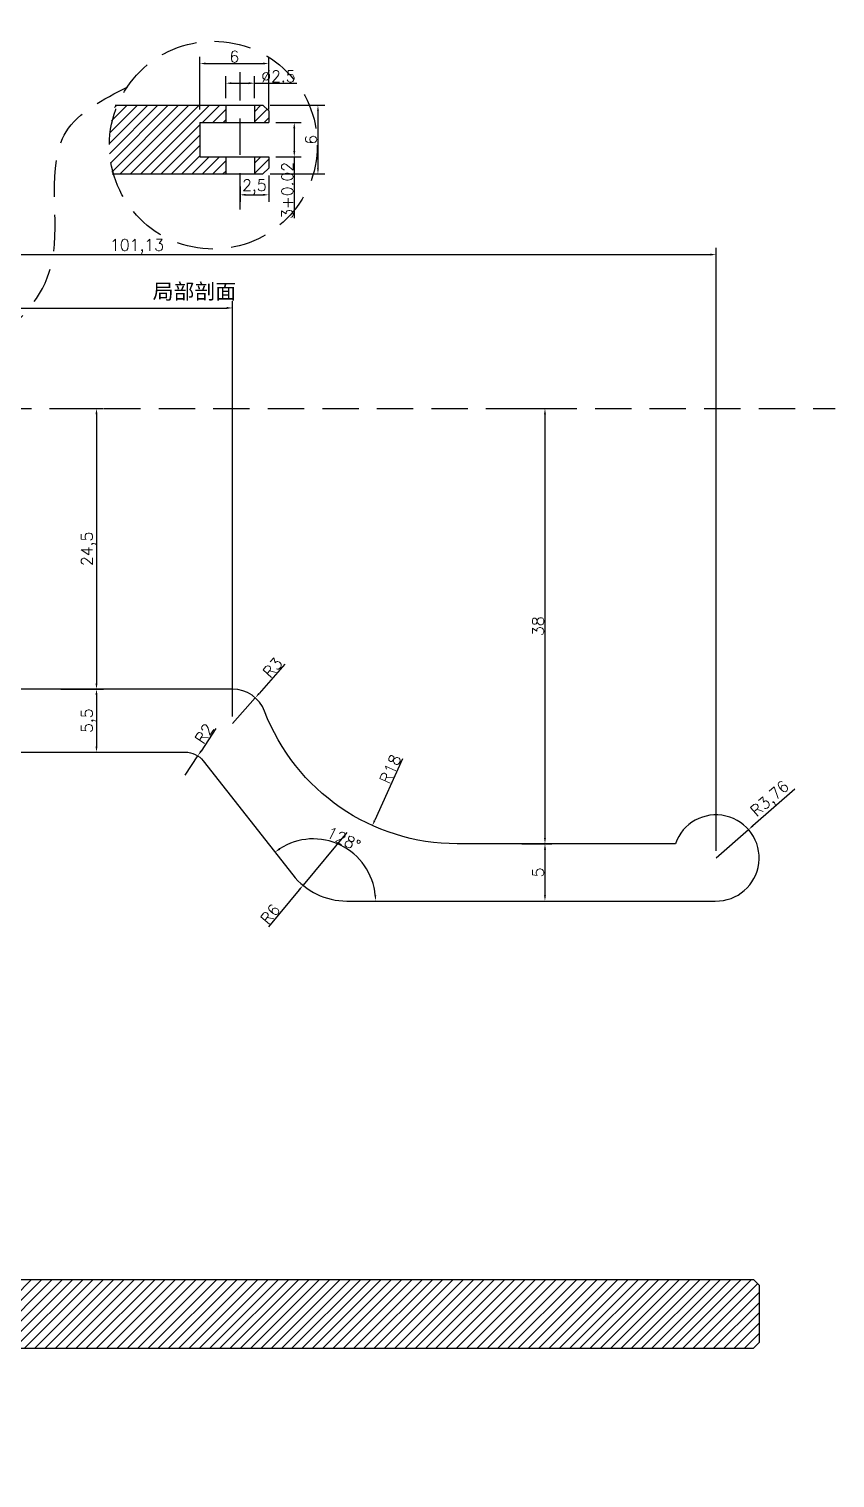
# Model space of a CAD drawing. Header units: millimetres. Extents: x 6817 to 10425, y -2870 to -164.
# Drawn here: x 10234.6 to 10305, y -542.9 to -416.3 of the extents above; entities that cross this region are included whole.
import ezdxf

# ---------------------------------------------------------------- set-up
doc = ezdxf.new("R2010")
doc.units = ezdxf.units.MM
doc.linetypes.add('HIDDEN', pattern=[9.525, 6.35, -3.175])
doc.layers.add('图层2', color=108, linetype='Continuous')
doc.styles.get("Standard").update_dxf_attribs({"font": 'txt', "bigfont": 'gbcbig.shx'})
doc.dimstyles.new('ISO-25', dxfattribs={"dimtxt": 1, "dimasz": 0.5, "dimexe": 0.6, "dimexo": 0.625, "dimgap": 0.1, "dimtad": 1, "dimtxsty": 'Standard', "dimcen": 2.5, "dimadec": 0, "dimazin": 0, "dimtfac": 1, "dimtmove": 0, "dimatfit": 3, "dimfxl": 1, "dimarcsym": 0})

# ---------------------------------------------------------------- blocks, each defined once
blk = doc.blocks.new('*D808')
at = {"layer": 'Defpoints', "color": 0, "linetype": 'ByBlock', "transparency": 16777216}
for p in [(10254.31, -421.07), (10251.81, -423), (10254.31, -423)]:
    blk.add_point(p, dxfattribs=at)
at = {"layer": '图层2', "color": 0, "linetype": 'ByBlock', "lineweight": -2, "transparency": 16777216}
for p, q in [((10251.81, -422.37), (10251.81, -420.47)), ((10252.31, -421.07), (10253.81, -421.07)), ((10254.31, -422.37), (10254.31, -420.47)), ((10254.31, -421.07), (10258.01, -421.07))]:
    blk.add_line(p, q, dxfattribs=at)
at = {"layer": '图层2', "color": 0, "linetype": 'ByBlock', "transparency": 16777216}
for points in [[(10252.31, -420.99), (10252.31, -421.16), (10251.81, -421.07)], [(10253.81, -420.99), (10253.81, -421.16), (10254.31, -421.07)]]:
    blk.add_solid(points, dxfattribs=at)
at = {"layer": '图层2', "color": 0, "linetype": 'ByBlock', "transparency": 16777216, "insert": (10256.41, -420.47), "char_height": 1, "attachment_point": 5}
blk.add_mtext('%%C2.5', dxfattribs=at)
blk = doc.blocks.new('*D809')
at = {"layer": 'Defpoints', "color": 0, "linetype": 'ByBlock', "transparency": 16777216}
for p in [(10255.06, -423), (10255.06, -429), (10259.86, -429)]:
    blk.add_point(p, dxfattribs=at)
at = {"layer": '图层2', "color": 0, "linetype": 'ByBlock', "lineweight": -2, "transparency": 16777216}
for p, q in [((10255.69, -423), (10260.46, -423)), ((10259.86, -423.5), (10259.86, -428.5)), ((10255.69, -429), (10260.46, -429))]:
    blk.add_line(p, q, dxfattribs=at)
at = {"layer": '图层2', "color": 0, "linetype": 'ByBlock', "transparency": 16777216}
for points in [[(10259.78, -423.5), (10259.94, -423.5), (10259.86, -423)], [(10259.78, -428.5), (10259.94, -428.5), (10259.86, -429)]]:
    blk.add_solid(points, dxfattribs=at)
at = {"layer": '图层2', "color": 0, "linetype": 'ByBlock', "transparency": 16777216, "insert": (10259.26, -426), "char_height": 1, "attachment_point": 5, "rotation": 90}
blk.add_mtext('6', dxfattribs=at)
blk = doc.blocks.new('*D810')
at = {"layer": 'Defpoints', "color": 0, "linetype": 'ByBlock', "transparency": 16777216}
for p in [(10255.56, -428.5), (10253.06, -429.47), (10255.56, -430.82)]:
    blk.add_point(p, dxfattribs=at)
at = {"layer": '图层2', "color": 0, "linetype": 'ByBlock', "lineweight": -2, "transparency": 16777216}
for p, q in [((10253.06, -430.1), (10253.06, -431.42)), ((10255.56, -429.12), (10255.56, -431.42)), ((10253.56, -430.82), (10255.06, -430.82))]:
    blk.add_line(p, q, dxfattribs=at)
at = {"layer": '图层2', "color": 0, "linetype": 'ByBlock', "transparency": 16777216}
for points in [[(10253.56, -430.73), (10253.56, -430.9), (10253.06, -430.82)], [(10255.06, -430.73), (10255.06, -430.9), (10255.56, -430.82)]]:
    blk.add_solid(points, dxfattribs=at)
at = {"layer": '图层2', "color": 0, "linetype": 'ByBlock', "transparency": 16777216, "insert": (10254.31, -430.13), "char_height": 1, "attachment_point": 5}
blk.add_mtext('2,5', dxfattribs=at)
blk = doc.blocks.new('*D548')
at = {"layer": 'Defpoints', "color": 0, "linetype": 'ByBlock', "transparency": 16777216}
for p in [(10255.56, -419.36), (10249.56, -424), (10255.56, -424)]:
    blk.add_point(p, dxfattribs=at)
at = {"layer": '图层2', "color": 0, "linetype": 'ByBlock', "lineweight": -2, "transparency": 16777216}
for p, q in [((10249.56, -423.37), (10249.56, -418.76)), ((10255.56, -423.37), (10255.56, -418.76)), ((10250.06, -419.36), (10255.06, -419.36))]:
    blk.add_line(p, q, dxfattribs=at)
at = {"layer": '图层2', "color": 0, "linetype": 'ByBlock', "transparency": 16777216}
for points in [[(10250.06, -419.27), (10250.06, -419.44), (10249.56, -419.36)], [(10255.06, -419.27), (10255.06, -419.44), (10255.56, -419.36)]]:
    blk.add_solid(points, dxfattribs=at)
at = {"layer": '图层2', "color": 0, "linetype": 'ByBlock', "transparency": 16777216, "insert": (10252.56, -418.76), "char_height": 1, "attachment_point": 5}
blk.add_mtext('6', dxfattribs=at)
blk = doc.blocks.new('*D994')
at = {"layer": 'Defpoints', "color": 0, "linetype": 'ByBlock', "transparency": 16777216}
for p in [(10252.4, -440.7), (10193.49, -449.48), (10252.4, -476.98)]:
    blk.add_point(p, dxfattribs=at)
at = {"layer": '图层2', "color": 0, "linetype": 'ByBlock', "lineweight": -2, "transparency": 16777216}
for p, q in [((10193.49, -448.86), (10193.49, -440.1)), ((10252.4, -476.36), (10252.4, -440.1)), ((10193.99, -440.7), (10251.9, -440.7))]:
    blk.add_line(p, q, dxfattribs=at)
at = {"layer": '图层2', "color": 0, "linetype": 'ByBlock', "transparency": 16777216}
for points in [[(10193.99, -440.61), (10193.99, -440.78), (10193.49, -440.7)], [(10251.9, -440.61), (10251.9, -440.78), (10252.4, -440.7)]]:
    blk.add_solid(points, dxfattribs=at)
at = {"layer": '图层2', "color": 0, "linetype": 'ByBlock', "transparency": 16777216, "insert": (10222.95, -440.01), "char_height": 1, "attachment_point": 5}
blk.add_mtext('58,91', dxfattribs=at)
blk = doc.blocks.new('*D995')
at = {"layer": 'Defpoints', "color": 0, "linetype": 'ByBlock', "transparency": 16777216}
for p in [(10294.62, -436.04), (10193.49, -449.48), (10294.62, -488.72)]:
    blk.add_point(p, dxfattribs=at)
at = {"layer": '图层2', "color": 0, "linetype": 'ByBlock', "lineweight": -2, "transparency": 16777216}
for p, q in [((10193.49, -448.86), (10193.49, -435.44)), ((10193.99, -436.04), (10294.12, -436.04)), ((10294.62, -488.09), (10294.62, -435.44))]:
    blk.add_line(p, q, dxfattribs=at)
at = {"layer": '图层2', "color": 0, "linetype": 'ByBlock', "transparency": 16777216}
for points in [[(10193.99, -435.95), (10193.99, -436.12), (10193.49, -436.04)], [(10294.12, -435.95), (10294.12, -436.12), (10294.62, -436.04)]]:
    blk.add_solid(points, dxfattribs=at)
at = {"layer": '图层2', "color": 0, "linetype": 'ByBlock', "transparency": 16777216, "insert": (10244.06, -435.35), "char_height": 1, "attachment_point": 5}
blk.add_mtext('101,13', dxfattribs=at)
blk = doc.blocks.new('*D998')
at = {"layer": 'Defpoints', "color": 0, "linetype": 'ByBlock', "transparency": 16777216}
for p in [(10236.78, -449.48), (10236.78, -473.98), (10240.52, -473.98)]:
    blk.add_point(p, dxfattribs=at)
at = {"layer": '图层2', "color": 0, "linetype": 'ByBlock', "lineweight": -2, "transparency": 16777216}
for p, q in [((10237.4, -449.48), (10241.12, -449.48)), ((10240.52, -449.98), (10240.52, -473.48)), ((10237.4, -473.98), (10241.12, -473.98))]:
    blk.add_line(p, q, dxfattribs=at)
at = {"layer": '图层2', "color": 0, "linetype": 'ByBlock', "transparency": 16777216}
for points in [[(10240.44, -449.98), (10240.61, -449.98), (10240.52, -449.48)], [(10240.44, -473.48), (10240.61, -473.48), (10240.52, -473.98)]]:
    blk.add_solid(points, dxfattribs=at)
at = {"layer": '图层2', "color": 0, "linetype": 'ByBlock', "transparency": 16777216, "insert": (10239.84, -461.73), "char_height": 1, "attachment_point": 5, "rotation": 90}
blk.add_mtext('24,5', dxfattribs=at)
blk = doc.blocks.new('*D999')
at = {"layer": 'Defpoints', "color": 0, "linetype": 'ByBlock', "transparency": 16777216}
for p in [(10236.78, -473.98), (10236.78, -479.48), (10240.52, -479.48)]:
    blk.add_point(p, dxfattribs=at)
at = {"layer": '图层2', "color": 0, "linetype": 'ByBlock', "lineweight": -2, "transparency": 16777216}
for p, q in [((10237.4, -473.98), (10241.12, -473.98)), ((10240.52, -474.48), (10240.52, -478.98)), ((10237.4, -479.48), (10241.12, -479.48))]:
    blk.add_line(p, q, dxfattribs=at)
at = {"layer": '图层2', "color": 0, "linetype": 'ByBlock', "transparency": 16777216}
for points in [[(10240.44, -474.48), (10240.61, -474.48), (10240.52, -473.98)], [(10240.44, -478.98), (10240.61, -478.98), (10240.52, -479.48)]]:
    blk.add_solid(points, dxfattribs=at)
at = {"layer": '图层2', "color": 0, "linetype": 'ByBlock', "transparency": 16777216, "insert": (10239.84, -476.73), "char_height": 1, "attachment_point": 5, "rotation": 90}
blk.add_mtext('5,5', dxfattribs=at)
blk = doc.blocks.new('*D1002')
at = {"layer": 'Defpoints', "color": 0, "linetype": 'ByBlock', "transparency": 16777216}
for p in [(10277.05, -487.48), (10277.05, -492.48), (10279.68, -492.48)]:
    blk.add_point(p, dxfattribs=at)
at = {"layer": '图层2', "color": 0, "linetype": 'ByBlock', "lineweight": -2, "transparency": 16777216}
for p, q in [((10277.67, -487.48), (10280.28, -487.48)), ((10279.68, -487.98), (10279.68, -491.98)), ((10277.67, -492.48), (10280.28, -492.48))]:
    blk.add_line(p, q, dxfattribs=at)
at = {"layer": '图层2', "color": 0, "linetype": 'ByBlock', "transparency": 16777216}
for points in [[(10279.6, -487.98), (10279.77, -487.98), (10279.68, -487.48)], [(10279.6, -491.98), (10279.77, -491.98), (10279.68, -492.48)]]:
    blk.add_solid(points, dxfattribs=at)
at = {"layer": '图层2', "color": 0, "linetype": 'ByBlock', "transparency": 16777216, "insert": (10279.08, -489.98), "char_height": 1, "attachment_point": 5, "rotation": 90}
blk.add_mtext('5', dxfattribs=at)
blk = doc.blocks.new('*D1003')
at = {"layer": 'Defpoints', "color": 0, "linetype": 'ByBlock', "transparency": 16777216}
for p in [(10274.91, -449.48), (10277.05, -487.48), (10279.68, -487.48)]:
    blk.add_point(p, dxfattribs=at)
at = {"layer": '图层2', "color": 0, "linetype": 'ByBlock', "lineweight": -2, "transparency": 16777216}
for p, q in [((10275.54, -449.48), (10280.28, -449.48)), ((10279.68, -449.98), (10279.68, -486.98)), ((10277.67, -487.48), (10280.28, -487.48))]:
    blk.add_line(p, q, dxfattribs=at)
at = {"layer": '图层2', "color": 0, "linetype": 'ByBlock', "transparency": 16777216}
for points in [[(10279.6, -449.98), (10279.77, -449.98), (10279.68, -449.48)], [(10279.6, -486.98), (10279.77, -486.98), (10279.68, -487.48)]]:
    blk.add_solid(points, dxfattribs=at)
at = {"layer": '图层2', "color": 0, "linetype": 'ByBlock', "transparency": 16777216, "insert": (10279.08, -468.48), "char_height": 1, "attachment_point": 5, "rotation": 90}
blk.add_mtext('38', dxfattribs=at)
blk = doc.blocks.new('*D1004')
at = {"layer": 'Defpoints', "color": 0, "linetype": 'ByBlock', "transparency": 16777216}
for p in [(10249.85, -480.24), (10263.45, -488.8), (10257.66, -490.19), (10262.38, -492.48), (10294.55, -492.48)]:
    blk.add_point(p, dxfattribs=at)
at = {"layer": '图层2', "color": 0, "linetype": 'ByBlock', "transparency": 16777216}
blk.add_arc((10259.46, -492.48), 5.43, 5.2798, 122.8772, dxfattribs=at)
for points in [[(10256.57, -487.99), (10256.47, -487.85), (10256.11, -488.21)], [(10264.95, -491.98), (10264.79, -491.98), (10264.89, -492.48)]]:
    blk.add_solid(points, dxfattribs=at)
at = {"layer": '图层2', "color": 0, "linetype": 'ByBlock', "transparency": 16777216, "insert": (10262.1, -487.06), "char_height": 1, "attachment_point": 5, "rotation": 334.0785}
blk.add_mtext('128°', dxfattribs=at)
blk = doc.blocks.new('*D1005')
at = {"layer": 'Defpoints', "color": 0, "linetype": 'ByBlock', "transparency": 16777216}
for p in [(10272.02, -469.48), (10264.61, -485.89)]:
    blk.add_point(p, dxfattribs=at)
at = {"layer": '图层2', "color": 0, "linetype": 'ByBlock', "lineweight": -2, "transparency": 16777216}
blk.add_line((10267.24, -480.06), (10264.82, -485.43), dxfattribs=at)
at = {"layer": '图层2', "color": 0, "linetype": 'ByBlock', "transparency": 16777216}
blk.add_solid([(10264.74, -485.4), (10264.89, -485.47), (10264.61, -485.89)], dxfattribs=at)
at = {"layer": '图层2', "color": 0, "linetype": 'ByBlock', "transparency": 16777216, "insert": (10266.18, -480.96), "char_height": 1, "attachment_point": 5, "rotation": 65.706}
blk.add_mtext('R18', dxfattribs=at)
blk = doc.blocks.new('*D1006')
at = {"layer": 'Defpoints', "color": 0, "linetype": 'ByBlock', "transparency": 16777216}
for p in [(10262.38, -486.48), (10258.56, -491.1)]:
    blk.add_point(p, dxfattribs=at)
at = {"layer": '图层2', "color": 0, "linetype": 'ByBlock', "lineweight": -2, "transparency": 16777216}
for p, q in [((10262.38, -486.48), (10258.56, -491.1)), ((10255.56, -494.72), (10258.24, -491.49))]:
    blk.add_line(p, q, dxfattribs=at)
at = {"layer": '图层2', "color": 0, "linetype": 'ByBlock', "transparency": 16777216}
blk.add_solid([(10258.17, -491.44), (10258.3, -491.54), (10258.56, -491.1)], dxfattribs=at)
at = {"layer": '图层2', "color": 0, "linetype": 'ByBlock', "transparency": 16777216, "insert": (10255.7, -493.62), "char_height": 1, "attachment_point": 5, "rotation": 50.4066}
blk.add_mtext('R6', dxfattribs=at)
blk = doc.blocks.new('*D1007')
at = {"layer": 'Defpoints', "color": 0, "linetype": 'ByBlock', "transparency": 16777216}
for p in [(10297.46, -486.24), (10294.62, -488.72)]:
    blk.add_point(p, dxfattribs=at)
at = {"layer": '图层2', "color": 0, "linetype": 'ByBlock', "lineweight": -2, "transparency": 16777216}
for p, q in [((10301.49, -482.71), (10297.83, -485.91)), ((10294.62, -488.72), (10297.46, -486.24))]:
    blk.add_line(p, q, dxfattribs=at)
at = {"layer": '图层2', "color": 0, "linetype": 'ByBlock', "transparency": 16777216}
blk.add_solid([(10297.78, -485.85), (10297.89, -485.97), (10297.46, -486.24)], dxfattribs=at)
at = {"layer": '图层2', "color": 0, "linetype": 'ByBlock', "transparency": 16777216, "insert": (10299.4, -483.63), "char_height": 1, "attachment_point": 5, "rotation": 41.181}
blk.add_mtext('R3,76', dxfattribs=at)
blk = doc.blocks.new('*D1008')
at = {"layer": 'Defpoints', "color": 0, "linetype": 'ByBlock', "transparency": 16777216}
for p in [(10254.39, -474.73), (10252.4, -476.98)]:
    blk.add_point(p, dxfattribs=at)
at = {"layer": '图层2', "color": 0, "linetype": 'ByBlock', "lineweight": -2, "transparency": 16777216}
for p, q in [((10256.98, -471.8), (10254.72, -474.36)), ((10252.4, -476.98), (10254.39, -474.73))]:
    blk.add_line(p, q, dxfattribs=at)
at = {"layer": '图层2', "color": 0, "linetype": 'ByBlock', "transparency": 16777216}
blk.add_solid([(10254.66, -474.3), (10254.78, -474.41), (10254.39, -474.73)], dxfattribs=at)
at = {"layer": '图层2', "color": 0, "linetype": 'ByBlock', "transparency": 16777216, "insert": (10255.91, -472.1), "char_height": 1, "attachment_point": 5, "rotation": 48.563}
blk.add_mtext('R3', dxfattribs=at)
blk = doc.blocks.new('*D1009')
at = {"layer": 'Defpoints', "color": 0, "linetype": 'ByBlock', "transparency": 16777216}
for p in [(10249.37, -479.81), (10248.28, -481.48)]:
    blk.add_point(p, dxfattribs=at)
at = {"layer": '图层2', "color": 0, "linetype": 'ByBlock', "lineweight": -2, "transparency": 16777216}
for p, q in [((10250.94, -477.41), (10249.65, -479.39)), ((10248.28, -481.48), (10249.37, -479.81))]:
    blk.add_line(p, q, dxfattribs=at)
at = {"layer": '图层2', "color": 0, "linetype": 'ByBlock', "transparency": 16777216}
blk.add_solid([(10249.58, -479.34), (10249.72, -479.43), (10249.37, -479.81)], dxfattribs=at)
at = {"layer": '图层2', "color": 0, "linetype": 'ByBlock', "transparency": 16777216, "insert": (10249.93, -477.86), "char_height": 1, "attachment_point": 5, "rotation": 56.8526}
blk.add_mtext('R2', dxfattribs=at)
blk = doc.blocks.new('*D1019')
at = {"layer": 'Defpoints', "color": 0, "linetype": 'ByBlock', "transparency": 16777216}
for p in [(10255.56, -424.5), (10255.56, -427.5), (10257.79, -427.5)]:
    blk.add_point(p, dxfattribs=at)
at = {"layer": '图层2', "color": 0, "linetype": 'ByBlock', "lineweight": -2, "transparency": 16777216}
for p, q in [((10256.19, -424.5), (10258.39, -424.5)), ((10257.79, -425), (10257.79, -427)), ((10256.19, -427.5), (10258.39, -427.5)), ((10257.79, -427.5), (10257.79, -432.87))]:
    blk.add_line(p, q, dxfattribs=at)
at = {"layer": '图层2', "color": 0, "linetype": 'ByBlock', "transparency": 16777216}
for points in [[(10257.71, -425), (10257.88, -425), (10257.79, -424.5)], [(10257.71, -427), (10257.88, -427), (10257.79, -427.5)]]:
    blk.add_solid(points, dxfattribs=at)
at = {"layer": '图层2', "color": 0, "linetype": 'ByBlock', "transparency": 16777216, "insert": (10257.19, -430.43), "char_height": 1, "attachment_point": 5, "rotation": 90}
blk.add_mtext('3+0.02', dxfattribs=at)
blk = doc.blocks.new('*D2126')
at = {"layer": 'Defpoints', "color": 0, "linetype": 'ByBlock'}
for p in [(10223.66, -339.2), (10223.66, -344.88), (10247.6, -344.88)]:
    blk.add_point(p, dxfattribs=at)
at = {"layer": 'Defpoints', "color": 0, "linetype": 'ByBlock', "transparency": 16777216}
for p in [(8490.81, -2490.52), (8490.81, -2500.59), (8495.81, -2500.59)]:
    blk.add_point(p, dxfattribs=at)
at = {"layer": '图层2', "color": 0, "linetype": 'ByBlock', "lineweight": -2}
for p, q in [((10224.28, -339.2), (10248.2, -339.2)), ((10247.6, -339.7), (10247.6, -344.38)), ((10224.28, -344.88), (10248.2, -344.88))]:
    blk.add_line(p, q, dxfattribs=at)
at = {"layer": '图层2', "color": 0, "linetype": 'ByBlock', "lineweight": -2, "transparency": 16777216}
for p, q in [((8490.81, -2499.97), (8490.81, -2489.92)), ((8495.31, -2490.52), (8491.31, -2490.52)), ((8495.81, -2499.97), (8495.81, -2489.92))]:
    blk.add_line(p, q, dxfattribs=at)
at = {"layer": '图层2', "color": 0, "linetype": 'ByBlock'}
for points in [[(10247.52, -339.7), (10247.69, -339.7), (10247.6, -339.2)], [(10247.52, -344.38), (10247.69, -344.38), (10247.6, -344.88)]]:
    blk.add_solid(points, dxfattribs=at)
at = {"layer": '图层2', "color": 0, "linetype": 'ByBlock', "transparency": 16777216}
for points in [[(8491.31, -2490.44), (8491.31, -2490.6), (8490.81, -2490.52)], [(8495.31, -2490.44), (8495.31, -2490.6), (8495.81, -2490.52)]]:
    blk.add_solid(points, dxfattribs=at)
at = {"layer": '图层2', "color": 0, "linetype": 'ByBlock', "insert": (10246.92, -342.04), "char_height": 1, "attachment_point": 5, "rotation": 90}
blk.add_mtext('5,67', dxfattribs=at)
at = {"layer": '图层2', "color": 0, "linetype": 'ByBlock', "transparency": 16777216, "insert": (8493.31, -2489.17), "char_height": 2.5, "attachment_point": 5}
blk.add_mtext('5', dxfattribs=at)

msp = doc.modelspace()

# ---------------------------------------------------------------- hatches: boundary and pattern name
at = {"layer": '图层2', "linetype": 'ByBlock'}
h = msp.add_hatch(dxfattribs=at)
h.set_pattern_fill('ANSI31', color=4, scale=0.2)
h.set_pattern_definition([(45, (8848.1267, 792.4905), (-0.4490128, 0.4490128), [])])
h.paths.add_polyline_path([(10254.31, -424.499), (10255.56, -424.499), (10255.56, -423.499), (10255.06, -422.999), (10254.31, -422.999)])
h.paths.add_polyline_path([(10255.56, -428.499), (10255.56, -427.499), (10254.31, -427.499), (10254.31, -428.999), (10255.06, -428.999)])
edge = h.paths.add_edge_path()
edge.add_line((10251.81, -427.499), (10249.56, -427.499))
edge.add_line((10249.56, -427.499), (10249.56, -424.499))
edge.add_line((10249.56, -424.499), (10251.81, -424.499))
edge.add_line((10251.81, -424.499), (10251.81, -422.999))
edge.add_line((10251.81, -422.999), (10242.158, -422.999))
edge.add_arc((10254.396, -426.571), 12.749, 163.72431, 190.97489)
edge.add_line((10241.88, -428.999), (10251.81, -428.999))
edge.add_line((10251.81, -428.999), (10251.81, -427.499))
h = msp.add_hatch(dxfattribs=at)
h.set_pattern_fill('ANSI31', color=4, scale=0.2)
h.set_pattern_definition([(45, (8848.1267, 786.31655), (-0.4490128, 0.4490128), [])])
h.paths.add_polyline_path([(10219.597, -525.521), (10218.847, -525.521), (10218.347, -526.021), (10218.347, -531.021), (10218.847, -531.521), (10219.597, -531.521)])
h.paths.add_polyline_path([(10223.347, -526.021), (10222.847, -525.521), (10222.097, -525.521), (10222.097, -531.521), (10222.847, -531.521), (10223.347, -531.021)])
h.paths.add_polyline_path([(10195.025, -525.521), (10195.025, -531.521), (10218.847, -531.521), (10218.347, -531.021), (10218.347, -526.021), (10218.847, -525.521)])
h.paths.add_polyline_path([(10192.025, -531.521), (10192.025, -525.521), (10190.525, -525.521), (10190.025, -526.021), (10190.025, -531.021), (10190.525, -531.521)])
h.paths.add_polyline_path([(10297.886, -531.521), (10298.386, -531.021), (10298.386, -526.021), (10297.886, -525.521), (10222.847, -525.521), (10223.347, -526.021), (10223.347, -531.021), (10222.847, -531.521)])

# ---------------------------------------------------------------- linework, layer by layer
at = {"layer": '图层2', "color": 3, "linetype": 'HIDDEN', "ltscale": 0.5}
for p, q in [((10253.06, -432.097), (10253.06, -420.099)), ((10184.046, -449.481), (10305.009, -449.481))]:
    msp.add_line(p, q, dxfattribs=at)
at = {"layer": '图层2', "color": 2, "linetype": 'ByBlock'}
for p, q in [((10242.158, -422.999), (10255.06, -422.999)), ((10251.81, -422.999), (10251.81, -424.499)), ((10254.31, -422.999), (10254.31, -424.499)), ((10255.06, -422.999), (10255.56, -423.499)), ((10255.56, -423.499), (10255.56, -424.499)), ((10249.56, -424.499), (10255.56, -424.499)), ((10249.56, -424.499), (10249.56, -427.499)), ((10249.56, -427.499), (10255.56, -427.499)), ((10251.81, -427.499), (10251.81, -428.999)), ((10254.31, -427.499), (10254.31, -428.999)), ((10255.56, -427.499), (10255.56, -428.499)), ((10255.06, -428.999), (10255.56, -428.499)), ((10241.88, -428.999), (10255.06, -428.999))]:
    msp.add_line(p, q, dxfattribs=at)
at = {"layer": '图层2', "color": 6, "linetype": 'ByBlock'}
for p, q in [((10190.525, -525.521), (10297.886, -525.521)), ((10297.886, -525.521), (10298.386, -526.021)), ((10298.386, -526.021), (10298.386, -531.021)), ((10298.386, -531.021), (10297.886, -531.521)), ((10190.525, -531.521), (10297.886, -531.521))]:
    msp.add_line(p, q, dxfattribs=at)
msp.add_lwpolyline([(10218.347, -451.981), (10218.347, -465.481, -0.4142136), (10215.347, -468.481), (10199.989, -468.481, -0.4142136), (10196.989, -465.481), (10196.989, -449.555, 1.0213634), (10189.989, -449.555), (10189.989, -472.238, 0.1989124), (10190.868, -474.359), (10195.11, -478.602, 0.1989124), (10197.232, -479.481), (10248.279, -479.481, -0.2301468), (10249.851, -480.245), (10257.663, -490.188, 0.2301468), (10262.381, -492.481), (10294.554, -492.481, 1.9593687), (10291.069, -487.481), (10272.017, -487.481, -0.3108679), (10255.204, -475.909, 0.3108679), (10252.402, -473.981), (10231.347, -473.981, -0.4142136), (10223.347, -465.981), (10223.347, -451.981, 1)], format="xyb", close=True, dxfattribs=at)
at = {"layer": '图层2', "color": 3, "linetype": 'HIDDEN', "ltscale": 0.5}
msp.add_circle((10250.727, -426.482), 9.074, dxfattribs=at)
msp.add_spline([(10223.364, -448.04), (10236.671, -436.553), (10237.867, -425.323), (10243.247, -421.38)], degree=3, dxfattribs=at)

# ---------------------------------------------------------------- texts
at = {"color": 2, "insert": (10245.432, -438.579), "char_height": 1.33554, "width": 15.6616, "attachment_point": 1}
msp.add_mtext('{\\fSimSun|b0|i0|c134|p2;局部剖面}', dxfattribs=at)

# ---------------------------------------------------------------- dimensions: what is measured, and where the dimension line sits
at = {"layer": '图层2', "color": 2, "linetype": 'ByBlock'}
for base, p1, p2, picture, middle in [((10247.6033, -344.8767), (10223.6566, -339.202), (10223.6566, -344.8767), '*D2126', (10246.9199, -342.0394)), ((10259.861, -428.999), (10255.06, -422.999), (10255.06, -428.999), '*D809', (10259.261, -425.999)), ((10240.523, -473.981), (10236.777, -449.481), (10236.777, -473.981), '*D998', (10239.84, -461.731)), ((10279.682, -487.481), (10274.915, -449.481), (10277.046, -487.481), '*D1003', (10279.082, -468.481)), ((10240.523, -479.481), (10236.777, -473.981), (10236.777, -479.481), '*D999', (10239.84, -476.731)), ((10279.682, -492.481), (10277.046, -487.481), (10277.046, -492.481), '*D1002', (10279.082, -489.981))]:
    dim = msp.add_linear_dim(base=base, p1=p1, p2=p2, angle=90, dimstyle='ISO-25', dxfattribs=at)
    dim.commit()
    dim.dimension.update_dxf_attribs({"geometry": picture, "text_midpoint": middle})
for base, p1, p2, text, picture, middle in [((10255.56, -419.356), (10249.56, -423.999), (10255.56, -423.999), '6', '*D548', (10252.56, -418.756)), ((10254.31, -421.074), (10251.81, -422.999), (10254.31, -422.999), '%%C2.5', '*D808', (10256.41, -420.474))]:
    dim = msp.add_linear_dim(base=base, p1=p1, p2=p2, text=text, dimstyle='ISO-25', dxfattribs=at)
    dim.commit()
    dim.dimension.update_dxf_attribs({"geometry": picture, "text_midpoint": middle})
dim = msp.add_linear_dim(base=(10257.793, -427.499), p1=(10255.56, -424.499), p2=(10255.56, -427.499), angle=90, text='3+0.02', dimstyle='ISO-25', dxfattribs=at)
dim.commit()
dim.dimension.update_dxf_attribs({"geometry": '*D1019', "text_midpoint": (10257.193, -430.432)})
for base, p1, p2, picture, middle in [((10255.56, -430.816), (10253.06, -429.474), (10255.56, -428.499), '*D810', (10254.31, -430.133)), ((10294.623, -436.038), (10193.489, -449.481), (10294.623, -488.718), '*D995', (10244.056, -435.355)), ((10252.402, -440.696), (10193.489, -449.481), (10252.402, -476.981), '*D994', (10222.946, -440.012))]:
    dim = msp.add_linear_dim(base=base, p1=p1, p2=p2, dimstyle='ISO-25', dxfattribs=at)
    dim.commit()
    dim.dimension.update_dxf_attribs({"geometry": picture, "text_midpoint": middle})
for center, mpoint, picture, middle in [((10272.017, -469.481), (10264.612, -485.887), '*D1005', (10266.722, -481.211)), ((10252.402, -476.981), (10254.388, -474.732), '*D1008', (10256.358, -472.499)), ((10262.381, -486.481), (10258.557, -491.104), '*D1006', (10256.16, -494.003))]:
    dim = msp.add_radius_dim(center=center, mpoint=mpoint, dimstyle='ISO-25', dxfattribs=at)
    dim.commit()
    dim.dimension.update_dxf_attribs({"geometry": picture, "text_midpoint": middle, "dimtype": 164})
for center, mpoint, picture, middle in [((10248.279, -481.481), (10249.372, -479.806), '*D1009', (10249.927, -477.859)), ((10294.623, -488.718), (10297.455, -486.24), '*D1007', (10299.401, -483.63))]:
    dim = msp.add_radius_dim(center=center, mpoint=mpoint, dimstyle='ISO-25', dxfattribs=at)
    dim.commit()
    dim.dimension.update_dxf_attribs({"geometry": picture, "text_midpoint": middle})
dim = msp.add_angular_dim_2l(base=(10263.453, -488.798), line1=((10262.381, -492.481), (10294.554, -492.481)), line2=((10249.851, -480.245), (10257.663, -490.188)), dimstyle='ISO-25', override={"dimdec": 0, "dimazin": 2}, dxfattribs=at)
dim.commit()
dim.dimension.update_dxf_attribs({"geometry": '*D1004', "text_midpoint": (10262.1, -487.059)})

doc.saveas('drawing.dxf')
